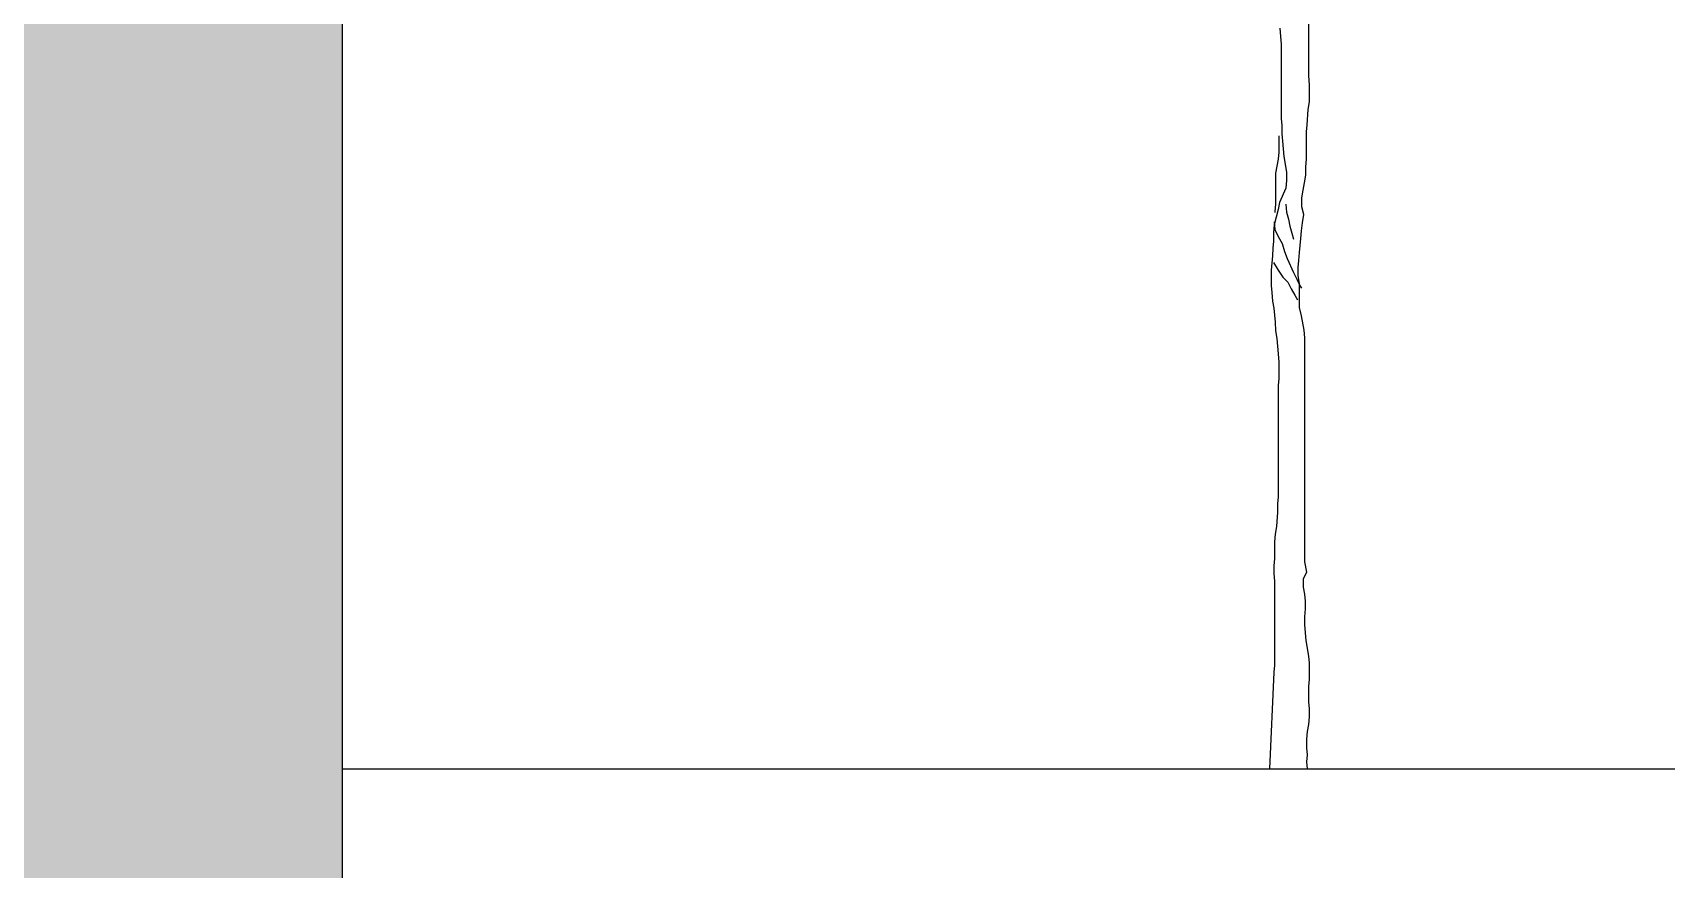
# Model space of a CAD drawing. Header units: millimetres. Extents: x 87938 to 265635, y 330093 to 434310.
# Drawn here: x 101247 to 109721, y 364720 to 369060 of the extents above; entities that cross this region are included whole.
import ezdxf

# ---------------------------------------------------------------- set-up
doc = ezdxf.new("R2010")
doc.units = ezdxf.units.MM
doc.layers.add('www.cad-blocks.net', color=7, linetype='Continuous')

# ---------------------------------------------------------------- blocks, each defined once
blk = doc.blocks.new('A$C2800069E')
for p, q in [((2169.3, 2956), (2171.9, 2922.6)), ((2285.3, 2765.6), (2285.1, 2992.2)), ((2171.9, 2922.6), (2174.5, 2891.7)), ((2174.5, 2891.7), (2174.8, 2595.6)), ((2287.9, 2729.6), (2285.3, 2765.6)), ((2288, 2662.7), (2287.9, 2729.6)), ((2277.8, 2570), (2282.8, 2631.8)), ((2282.8, 2631.8), (2288, 2662.7)), ((2174.8, 2595.6), (2177.4, 2567.3)), ((2177.4, 2567.3), (2177.4, 2533.9)), ((2275.2, 2541.7), (2277.8, 2570)), ((2164.5, 2526.1), (2164.6, 2461.8)), ((2177.4, 2533.9), (2180, 2505.6)), ((2180, 2505.6), (2185.2, 2443.8)), ((2275.3, 2433.6), (2275.2, 2541.7)), ((2162, 2433.5), (2151.8, 2376.8)), ((2164.6, 2461.8), (2162, 2433.5)), ((2185.2, 2443.8), (2195.6, 2382)), ((2272.8, 2402.7), (2275.3, 2433.6)), ((2151.8, 2376.8), (2151.9, 2253.3)), ((2195.6, 2348.5), (2193, 2317.6)), ((2195.6, 2382), (2195.6, 2348.5)), ((2267.7, 2338.3), (2272.8, 2369.2)), ((2272.8, 2369.2), (2272.8, 2402.7)), ((2193, 2317.6), (2167.3, 2261)), ((2257.4, 2279.1), (2262.5, 2310)), ((2262.5, 2310), (2267.7, 2338.3)), ((2162.2, 2232.7), (2146.8, 2170.9)), ((2151.9, 2253.3), (2149.4, 2224.9)), ((2149.4, 2224.9), (2149.4, 2219.8)), ((2167.3, 2261), (2162.2, 2232.7)), ((2193.1, 2253.3), (2195.7, 2222.4)), ((2195.7, 2222.4), (2203.4, 2194.1)), ((2257.5, 2243.1), (2257.4, 2279.1)), ((2265.2, 2212.2), (2257.5, 2243.1)), ((2146.8, 2170.9), (2144.3, 2140)), ((2146.8, 2183.7), (2149.4, 2152.9)), ((2149.4, 2152.9), (2162.3, 2124.6)), ((2203.4, 2194.1), (2208.6, 2165.8)), ((2208.6, 2165.8), (2216.4, 2137.5)), ((2255, 2147.8), (2260.1, 2178.7)), ((2260.1, 2178.7), (2265.2, 2212.2)), ((2144.3, 2106.5), (2141.8, 2078.2)), ((2144.3, 2140), (2144.3, 2106.5)), ((2162.3, 2124.6), (2177.8, 2096.3)), ((2177.8, 2096.3), (2188.1, 2065.4)), ((2216.4, 2137.5), (2224.1, 2114.3)), ((2247.3, 2060.3), (2252.4, 2116.9)), ((2252.4, 2116.9), (2255, 2147.8)), ((2139.2, 2047.3), (2134.1, 1990.7)), ((2141.8, 2078.2), (2139.2, 2047.3)), ((2144.4, 2021.6), (2162.4, 1990.7)), ((2188.1, 2065.4), (2198.4, 2037.1)), ((2198.4, 2037.1), (2224.2, 1980.5)), ((2242.2, 2001.1), (2244.8, 2029.4)), ((2244.8, 2029.4), (2247.3, 2060.3)), ((2134.1, 1990.7), (2134.2, 1928.9)), ((2162.4, 1990.7), (2180.5, 1962.4)), ((2180.5, 1962.4), (2201.1, 1941.8)), ((2224.2, 1980.5), (2237.1, 1954.7)), ((2242.3, 1967.6), (2242.2, 2001.1)), ((2247.4, 1936.7), (2242.3, 1967.6)), ((2134.2, 1928.9), (2136.8, 1900.6)), ((2136.8, 1900.6), (2139.4, 1867.1)), ((2201.1, 1941.8), (2214, 1916.1)), ((2214, 1916.1), (2229.5, 1890.4)), ((2237.1, 1954.7), (2250, 1926.4)), ((2247.5, 1841.5), (2247.4, 1936.7)), ((2250, 1926.4), (2255.2, 1918.7)), ((2139.4, 1867.1), (2144.6, 1838.8)), ((2144.6, 1838.8), (2149.8, 1782.2)), ((2229.5, 1890.4), (2239.8, 1872.4)), ((2255.3, 1808), (2247.5, 1841.5)), ((2149.8, 1782.2), (2152.4, 1748.7)), ((2265.6, 1751.4), (2255.3, 1808)), ((2152.4, 1748.7), (2157.5, 1717.8)), ((2157.5, 1717.8), (2162.8, 1656)), ((2268.2, 1720.5), (2265.6, 1751.4)), ((2268.7, 826.3), (2268.2, 1720.5)), ((2162.8, 1656), (2165.4, 1622.6)), ((2165.4, 1622.6), (2165.4, 1558.2)), ((2165.4, 1558.2), (2162.9, 1529.9)), ((2162.9, 1529.9), (2162.9, 1086.2)), ((2162.9, 1086.2), (2160.4, 1057.9)), ((2160.4, 1057.9), (2160.4, 1024.4)), ((2160.4, 1024.4), (2155.3, 967.8)), ((2150.2, 936.9), (2147.6, 906)), ((2155.3, 967.8), (2150.2, 936.9)), ((2147.6, 906), (2147.7, 839.1)), ((2147.7, 839.1), (2145.2, 810.8)), ((2145.2, 810.8), (2145.2, 779.9)), ((2263.6, 759.4), (2276.5, 785.1)), ((2276.5, 785.1), (2268.7, 826.3)), ((2145.2, 779.9), (2147.8, 749)), ((2147.8, 749), (2148.1, 414.3)), ((2263.7, 725.9), (2263.6, 759.4)), ((2268.8, 697.6), (2263.7, 725.9)), ((2271.4, 669.3), (2268.8, 697.6)), ((2271.5, 638.4), (2271.4, 669.3)), ((2268.9, 607.5), (2271.5, 638.4)), ((2268.9, 576.6), (2268.9, 607.5)), ((2271.5, 543.1), (2268.9, 576.6)), ((2274.1, 512.3), (2271.5, 543.1)), ((2284.5, 450.5), (2274.1, 512.3)), ((2148.1, 414.3), (2145.6, 386)), ((2287.1, 422.2), (2284.5, 450.5)), ((2287.2, 357.8), (2287.1, 422.2)), ((2145.6, 386), (2127.7, 1.1)), ((2284.6, 329.5), (2287.2, 357.8)), ((2284.7, 267.7), (2284.6, 329.5)), ((2287.3, 239.4), (2284.7, 267.7)), ((2284.7, 177.6), (2287.3, 208.5)), ((2287.3, 208.5), (2287.3, 239.4)), ((2277.1, 118.4), (2279.6, 149.3)), ((2279.6, 149.3), (2284.7, 177.6)), ((2277.1, 84.9), (2277.1, 118.4)), ((2279.7, 56.6), (2277.1, 84.9)), ((2277.2, 28.3), (2279.7, 56.6)), ((2279.8, 0), (2277.2, 28.3))]:
    blk.add_line(p, q)
blk = doc.blocks.new('format')
at = {"layer": 'www.cad-blocks.net', "true_color": 0x444444}
blk.add_hatch(color=250, dxfattribs=at).paths.add_polyline_path([(87937.7, 330092.5), (102853.7, 330092.5), (102853.7, 434309.7), (87937.7, 434309.7)])
at = {"layer": 'www.cad-blocks.net', "color": 155, "true_color": 0x546d8e}
blk.add_line((102853.7, 365241.3), (265634.8, 365241.3), dxfattribs=at)
blk.add_lwpolyline([(102853.7, 430118), (265634.8, 430118), (265634.8, 332677.3), (102853.7, 332677.3)], close=True, dxfattribs=at)

msp = doc.modelspace()

# ---------------------------------------------------------------- block references
at = {"xscale": 1.3, "yscale": 1.3, "zscale": 1.3}
msp.add_blockref('A$C2800069E', (104896.4, 365241), dxfattribs=at)
at = {"layer": 'www.cad-blocks.net'}
msp.add_blockref('format', (0, 0), dxfattribs=at)

doc.saveas('drawing.dxf')
